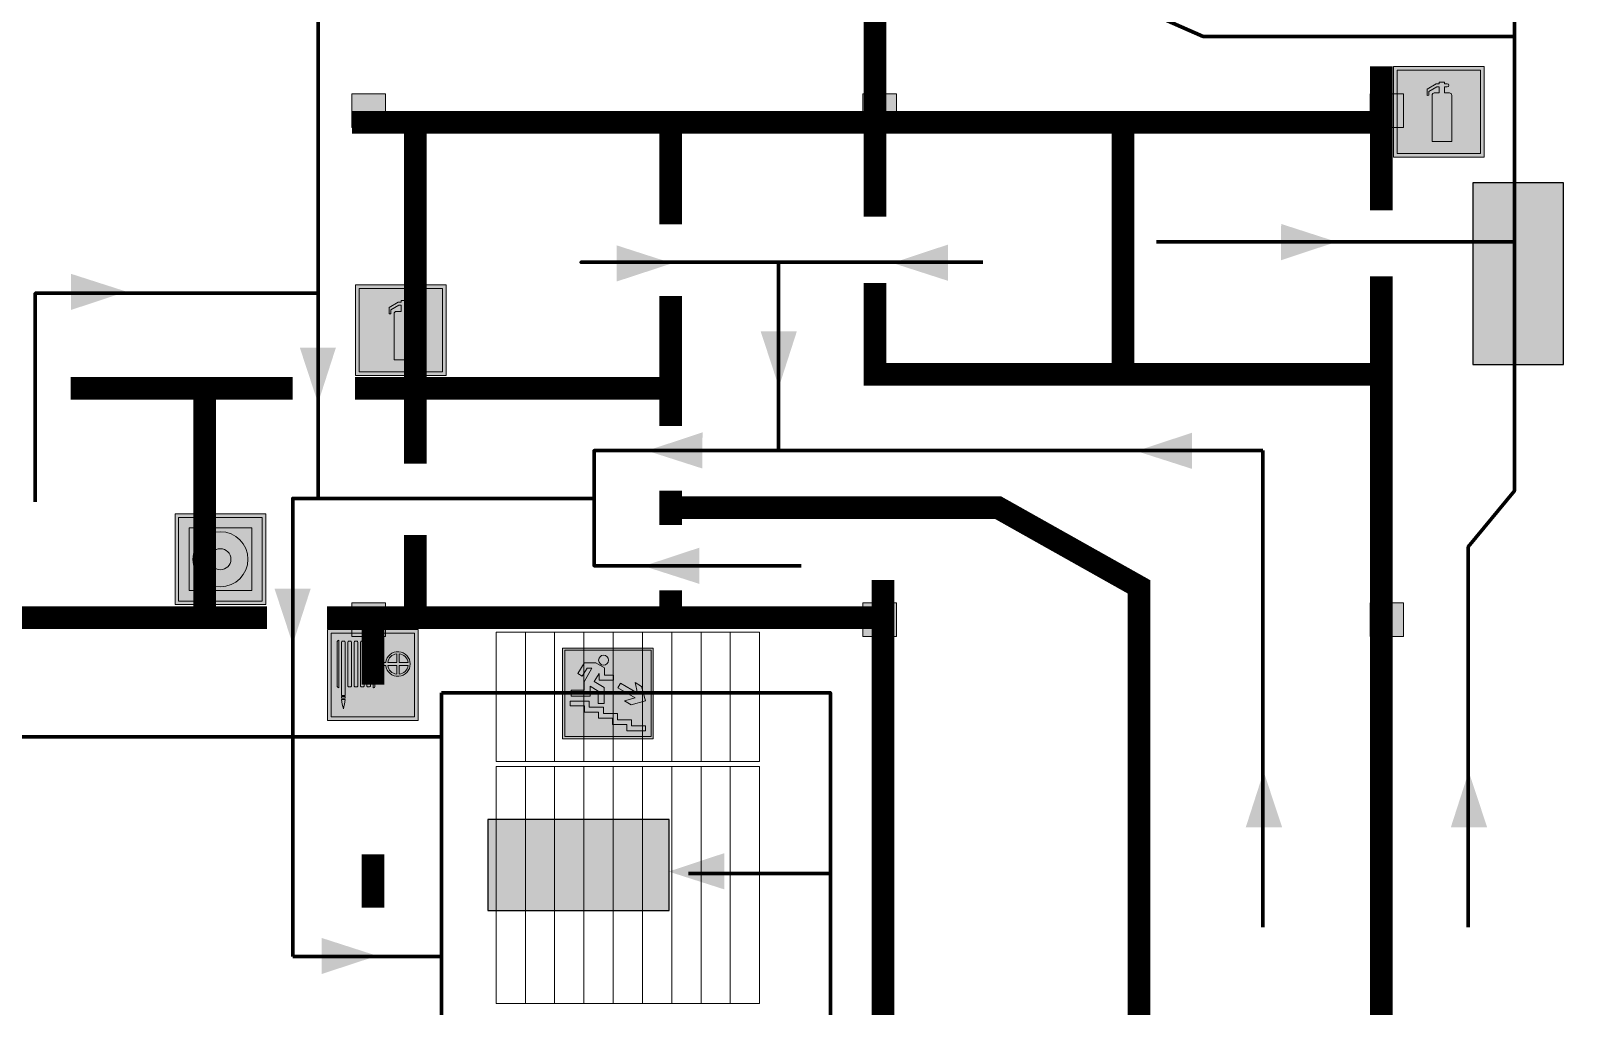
# Model space of a CAD drawing. Header units: millimetres. Extents: x 13810 to 67229, y 12374 to 21950.
# Drawn here: x 23661.5 to 23797.8, y 14987.4 to 15073.4 of the extents above; entities that cross this region are included whole.
import ezdxf

# ---------------------------------------------------------------- set-up
doc = ezdxf.new("R2010")
doc.units = ezdxf.units.MM
doc.layers.add('План_Штампы', color=7, linetype='Continuous')

# ---------------------------------------------------------------- blocks, each defined once
blk = doc.blocks.new('вниз')
at = {"lineweight": 0, "true_color": 0xffffff}
h = blk.add_hatch(color=7, dxfattribs=at)
h.dxf.hatch_style = 1
h.paths.add_polyline_path([(40994.51, -4472.22), (40986.51, -4472.22), (40986.51, -4480.22), (40994.51, -4480.22)])
h.paths.add_polyline_path([(40994.31, -4472.42), (40994.31, -4480.01), (40986.71, -4480.01), (40986.71, -4472.42)], flags=16)
h.paths.add_polyline_path([(40988.43, -4473.53), (40989.43, -4473.53), (40990.19, -4473.96), (40990.19, -4474.6), (40991, -4474.6), (40991, -4475.06), (40989.73, -4475.06), (40989.73, -4474.46), (40989.3, -4475.18), (40990.17, -4475.7), (40990.17, -4477.11), (40989.63, -4477.11), (40989.63, -4476.01), (40988.94, -4475.59), (40988.94, -4476.46), (40988.94, -4476.46), (40987.47, -4476.46), (40987.26, -4476.46), (40987.26, -4475.92), (40988.4, -4475.92), (40988.4, -4475.2), (40989.1, -4473.99), (40988.66, -4473.99), (40988.24, -4474.7), (40987.86, -4474.47), (40988.41, -4473.56)], flags=0)
h.paths.add_polyline_path([(40990.55, -4473.29, -1), (40989.69, -4473.29, -1)], flags=0)
h.paths.add_polyline_path([(40988.85, -4476.89), (40988.85, -4477.43), (40990.1, -4477.43), (40990.1, -4477.99), (40991.34, -4477.99), (40991.34, -4478.54), (40992.59, -4478.54), (40992.59, -4479.09), (40993.83, -4479.09), (40993.83, -4479.52), (40992.17, -4479.52), (40992.17, -4478.97), (40990.91, -4478.97), (40990.91, -4478.41), (40989.68, -4478.41), (40989.68, -4477.86), (40988.43, -4477.86), (40988.43, -4477.31), (40987.6, -4477.31), (40987.18, -4477.31), (40987.18, -4476.89)], flags=0)
h.paths.add_polyline_path([(40991.61, -4475.33), (40993.12, -4476.2), (40992.9, -4475.27), (40993.48, -4475.6), (40993.83, -4476.88), (40992.56, -4477.22), (40991.97, -4476.88), (40992.9, -4476.61), (40991.38, -4475.74), (40991.58, -4475.39)], flags=0)
h.paths.add_polyline_path([(40990.19, -4473.96), (40989.43, -4473.53), (40988.43, -4473.53), (40988.41, -4473.56), (40987.86, -4474.47), (40988.24, -4474.7), (40988.66, -4473.99), (40989.1, -4473.99), (40988.4, -4475.2), (40988.4, -4475.92), (40987.26, -4475.92), (40987.26, -4476.46), (40987.47, -4476.46), (40988.94, -4476.46), (40988.94, -4476.27), (40988.94, -4475.59), (40989.63, -4476.01), (40989.63, -4477.11), (40990.17, -4477.11), (40990.17, -4475.7), (40989.3, -4475.18), (40989.73, -4474.46), (40989.73, -4475.06), (40991, -4475.06), (40991, -4474.6), (40990.19, -4474.6)], flags=0)
h.paths.add_polyline_path([(40990.55, -4473.29, 1), (40989.69, -4473.29, 1)], flags=0)
h.paths.add_polyline_path([(40991.61, -4475.33), (40991.58, -4475.39), (40991.38, -4475.74), (40992.9, -4476.61), (40991.97, -4476.88), (40992.56, -4477.22), (40993.83, -4476.88), (40993.48, -4475.6), (40992.9, -4475.27), (40993.12, -4476.2)], flags=0)
h.paths.add_polyline_path([(40990.1, -4477.43), (40988.85, -4477.43), (40988.85, -4476.89), (40987.18, -4476.89), (40987.18, -4477.31), (40987.6, -4477.31), (40988.43, -4477.31), (40988.43, -4477.86), (40989.68, -4477.86), (40989.68, -4478.41), (40990.91, -4478.41), (40990.91, -4478.97), (40992.17, -4478.97), (40992.17, -4479.52), (40993.83, -4479.52), (40993.83, -4479.09), (40992.59, -4479.09), (40992.59, -4478.54), (40991.34, -4478.54), (40991.34, -4477.99), (40990.1, -4477.99)], flags=0)
at = {"lineweight": 0}
h = blk.add_hatch(color=126, dxfattribs=at)
h.dxf.hatch_style = 1
h.paths.add_polyline_path([(40994.31, -4472.42), (40986.71, -4472.42), (40986.71, -4480.01), (40994.31, -4480.01)])
h.paths.add_polyline_path([(40988.43, -4473.53), (40989.43, -4473.53), (40990.19, -4473.96), (40990.19, -4474.6), (40991, -4474.6), (40991, -4475.06), (40989.73, -4475.06), (40989.73, -4474.46), (40989.3, -4475.18), (40990.17, -4475.7), (40990.17, -4477.11), (40989.63, -4477.11), (40989.63, -4476.01), (40988.94, -4475.59), (40988.94, -4476.46), (40988.94, -4476.46), (40987.47, -4476.46), (40987.26, -4476.46), (40987.26, -4475.92), (40988.4, -4475.92), (40988.4, -4475.2), (40989.1, -4473.99), (40988.66, -4473.99), (40988.24, -4474.7), (40987.86, -4474.47), (40988.41, -4473.56)], flags=16)
h.paths.add_polyline_path([(40990.55, -4473.29, -1), (40989.69, -4473.29, -1)], flags=16)
h.paths.add_polyline_path([(40988.85, -4476.89), (40988.85, -4477.43), (40990.1, -4477.43), (40990.1, -4477.99), (40991.34, -4477.99), (40991.34, -4478.54), (40992.59, -4478.54), (40992.59, -4479.09), (40993.83, -4479.09), (40993.83, -4479.52), (40992.17, -4479.52), (40992.17, -4478.97), (40990.91, -4478.97), (40990.91, -4478.41), (40989.68, -4478.41), (40989.68, -4477.86), (40988.43, -4477.86), (40988.43, -4477.31), (40987.6, -4477.31), (40987.18, -4477.31), (40987.18, -4476.89)], flags=16)
h.paths.add_polyline_path([(40991.61, -4475.33), (40993.12, -4476.2), (40992.9, -4475.27), (40993.48, -4475.6), (40993.83, -4476.88), (40992.56, -4477.22), (40991.97, -4476.88), (40992.9, -4476.61), (40991.38, -4475.74), (40991.58, -4475.39)], flags=16)
at = {"lineweight": 0, "true_color": 0xffffff}
h = blk.add_hatch(color=7, dxfattribs=at)
h.dxf.hatch_style = 1
h.paths.add_polyline_path([(40989.73, -4474.46), (40989.73, -4475.06), (40991, -4475.06), (40991, -4474.6), (40990.19, -4474.6), (40990.19, -4473.96), (40989.43, -4473.53), (40988.43, -4473.53), (40988.41, -4473.56), (40987.86, -4474.47), (40988.24, -4474.7), (40988.66, -4473.99), (40989.1, -4473.99), (40988.4, -4475.2), (40988.4, -4475.92), (40987.26, -4475.92), (40987.26, -4476.46), (40987.47, -4476.46), (40988.94, -4476.46), (40988.94, -4475.59), (40989.63, -4476.01), (40989.63, -4477.11), (40990.17, -4477.11), (40990.17, -4475.7), (40989.3, -4475.18)])
h.paths.add_polyline_path([(40989.69, -4473.29, 1), (40990.55, -4473.29, 1)])
h.paths.add_polyline_path([(40991.61, -4475.33), (40991.58, -4475.39), (40991.38, -4475.74), (40992.9, -4476.61), (40991.97, -4476.88), (40992.56, -4477.22), (40993.83, -4476.88), (40993.48, -4475.6), (40992.9, -4475.27), (40993.12, -4476.2)])
h.paths.add_polyline_path([(40990.1, -4477.43), (40988.85, -4477.43), (40988.85, -4476.89), (40987.18, -4476.89), (40987.18, -4477.31), (40987.6, -4477.31), (40988.43, -4477.31), (40988.43, -4477.86), (40989.68, -4477.86), (40989.68, -4478.41), (40990.91, -4478.41), (40990.91, -4478.97), (40992.17, -4478.97), (40992.17, -4479.52), (40993.83, -4479.52), (40993.83, -4479.09), (40992.59, -4479.09), (40992.59, -4478.54), (40991.34, -4478.54), (40991.34, -4477.99), (40990.1, -4477.99)])
at = {"color": 126, "lineweight": 0}
for points in [[(40986.51, -4472.22), (40994.51, -4472.22), (40994.51, -4480.22), (40986.51, -4480.22)], [(40986.71, -4472.42), (40994.31, -4472.42), (40994.31, -4480.01), (40986.71, -4480.01)]]:
    blk.add_lwpolyline(points, close=True, dxfattribs=at)
for points in [[(40987.47, -4476.46), (40987.26, -4476.46), (40987.26, -4475.92), (40988.4, -4475.92), (40988.4, -4475.2), (40989.1, -4473.99), (40988.66, -4473.99), (40988.24, -4474.7), (40987.86, -4474.47), (40988.41, -4473.56), (40988.43, -4473.53), (40989.43, -4473.53), (40990.19, -4473.96), (40990.19, -4474.6), (40991, -4474.6), (40991, -4475.06), (40989.73, -4475.06), (40989.73, -4474.46), (40989.3, -4475.18), (40990.17, -4475.7), (40990.17, -4477.11), (40989.63, -4477.11), (40989.63, -4476.01), (40988.94, -4475.59), (40988.94, -4476.46)], [(40991.58, -4475.39), (40991.38, -4475.74), (40992.9, -4476.61), (40991.97, -4476.88), (40992.56, -4477.22), (40993.83, -4476.88), (40993.48, -4475.6), (40992.9, -4475.27), (40993.12, -4476.2), (40991.61, -4475.33), (40991.58, -4475.39)], [(40987.47, -4476.46), (40988.94, -4476.46), (40988.94, -4476.27)], [(40987.6, -4477.31), (40987.18, -4477.31), (40987.18, -4476.89), (40988.85, -4476.89), (40988.85, -4477.43), (40990.1, -4477.43), (40990.1, -4477.99), (40991.34, -4477.99), (40991.34, -4478.54), (40992.59, -4478.54), (40992.59, -4479.09), (40993.83, -4479.09), (40993.83, -4479.52), (40992.17, -4479.52), (40992.17, -4478.97), (40990.91, -4478.97), (40990.91, -4478.41), (40989.68, -4478.41), (40989.68, -4477.86), (40988.43, -4477.86), (40988.43, -4477.31), (40987.6, -4477.31)]]:
    blk.add_lwpolyline(points, dxfattribs=at)
blk.add_circle((40990.12, -4473.29), 0.432, dxfattribs=at)
blk = doc.blocks.new('A$C7B4425F7')
at = {"true_color": 0xffffff}
blk.add_hatch(color=7, dxfattribs=at).paths.add_polyline_path([(0, 0), (-16, 0), (-16, -8), (0, -8)])
h = blk.add_hatch(color=126)
h.paths.add_polyline_path([(-0.2, -0.2), (-15.8, -0.2), (-15.8, -7.8), (-0.2, -7.8)])
h.paths.add_polyline_path([(-11.76, -2.03), (-11.76, -3.66), (-11.17, -3.66, -0.568275), (-11.17, -6.18), (-12.58, -6.18), (-12.58, -2.03)], flags=16)
h.paths.add_polyline_path([(-13.33, -4.12, -0.495768), (-13.59, -6.18), (-15.03, -6.18), (-15.03, -2.03), (-13.59, -2.03, -0.487973)], flags=16)
h.paths.add_polyline_path([(-10.25, -2.03), (-9.48, -2.03), (-9.48, -6.18), (-10.25, -6.18)], flags=16)
h.paths.add_polyline_path([(-13.84, -3.69), (-14.24, -3.69), (-14.24, -3.03), (-13.9, -3.03, -0.692621)], flags=0)
h.paths.add_polyline_path([(-9.15, -2.03), (-8.4, -2.03), (-8.04, -3.07), (-7.68, -2.03), (-6.93, -2.03), (-7.64, -4.1), (-6.93, -6.18), (-7.68, -6.18), (-8.04, -5.14), (-8.4, -6.18), (-9.15, -6.18), (-8.44, -4.1)], flags=16)
h.paths.add_polyline_path([(-11.76, -4.46), (-11.42, -4.46, -0.692621), (-11.36, -5.12), (-11.76, -5.12)], flags=0)
h.paths.add_polyline_path([(-13.9, -5.2), (-14.24, -5.2), (-14.24, -4.55), (-13.84, -4.55, -0.708038)], flags=0)
edge = h.paths.add_edge_path(flags=16)
edge.add_ellipse((-5.51, -4.08), major_axis=(0, 2.05), ratio=0.586184, start_angle=0, end_angle=360)
edge = h.paths.add_edge_path(flags=0)
edge.add_ellipse((-5.51, -4.08), major_axis=(0, 1.14), ratio=0.454828, start_angle=0, end_angle=360)
h.paths.add_polyline_path([(-4.13, -4.96, 0.377264), (-3.48, -4.52, 0.0555), (-3.16, -2.03), (-1.66, -2.03), (-1.66, -4.96), (-0.96, -4.96), (-0.96, -7.01), (-1.75, -7.01), (-1.75, -6.18), (-3.3, -6.18), (-3.3, -7.02), (-4.13, -7.02)], flags=16)
h.paths.add_polyline_path([(-2.73, -2.91), (-2.28, -2.91), (-2.28, -4.96), (-3.05, -4.96, 0.079136)], flags=0)
at = {"color": 126}
blk.add_lwpolyline([(-16, -8), (0, -8), (0, 0), (-16, 0)], close=True, dxfattribs=at)
blk = doc.blocks.new('A$C54414219')
at = {"true_color": 0xffffff}
h = blk.add_hatch(color=7, dxfattribs=at)
h.paths.add_polyline_path([(2.39, -9.45), (2.39, -18.3), (11.23, -18.3), (11.23, -9.45)], flags=0)
h.paths.add_polyline_path([(10.71, -13.87, -1), (2.92, -13.87, -1)], flags=0)
h.paths.add_polyline_path([(8.3, -13.87, -1), (5.33, -13.87, -1)], flags=0)
h.paths.add_polyline_path([(0.41, -7.47), (0.41, -20.27), (13.21, -20.27), (13.21, -7.47)])
h.paths.add_polyline_path([(0.92, -19.77), (12.71, -19.77), (12.71, -7.98), (0.92, -7.98)], flags=16)
h.paths.add_polyline_path([(11.23, -9.45), (11.23, -18.3), (2.39, -18.3), (2.39, -9.45)], flags=0)
at = {"lineweight": 5}
h = blk.add_hatch(color=242, dxfattribs=at)
h.paths.add_polyline_path([(12.71, -7.98), (0.92, -7.98), (0.92, -19.77), (12.71, -19.77)])
h.paths.add_polyline_path([(11.23, -18.3), (2.39, -18.3), (2.39, -9.45), (11.23, -9.45)], flags=16)
h.paths.add_polyline_path([(10.71, -13.87, -1), (2.92, -13.87, -1)], flags=0)
h.paths.add_polyline_path([(8.3, -13.87, -1), (5.33, -13.87, -1)], flags=0)
at = {"true_color": 0xffffff}
h = blk.add_hatch(color=7, dxfattribs=at)
h.paths.add_polyline_path([(2.39, -9.45), (2.39, -18.3), (11.23, -18.3), (11.23, -9.45)])
h.paths.add_polyline_path([(10.71, -13.87, -1), (2.92, -13.87, -1)], flags=16)
h.paths.add_polyline_path([(8.3, -13.87, -1), (5.33, -13.87, -1)], flags=0)
at = {"lineweight": 5}
h = blk.add_hatch(color=242, dxfattribs=at)
h.paths.add_polyline_path([(2.92, -13.87, 1), (10.71, -13.87, 1)])
h.paths.add_polyline_path([(8.3, -13.87, -1), (5.33, -13.87, -1)], flags=16)
at = {"color": 242, "lineweight": 5}
for p, q in [((0.41, -20.27), (0.41, -7.47)), ((0.41, -7.47), (13.21, -7.47)), ((0.41, -7.47), (13.21, -7.47)), ((13.21, -20.27), (13.21, -7.47)), ((0.41, -20.27), (13.21, -20.27))]:
    blk.add_line(p, q, dxfattribs=at)
for points in [[(0.92, -7.98), (12.71, -7.98), (12.71, -19.77), (0.92, -19.77)], [(2.39, -9.45), (11.23, -9.45), (11.23, -18.3), (2.39, -18.3)]]:
    blk.add_lwpolyline(points, close=True, dxfattribs=at)
for radius in [3.89, 1.49]:
    blk.add_circle((6.81, -13.87), radius, dxfattribs=at)
blk = doc.blocks.new('A$C3AD82952')
at = {"true_color": 0xf5f5ff}
h = blk.add_hatch(color=7, dxfattribs=at)
h.dxf.hatch_style = 1
h.paths.add_polyline_path([(8.21, 8.73, 0.414214), (7.89, 9.05), (7.22, 9.05), (7.22, 9.92), (7.59, 9.92, 1), (7.57, 10.36), (7.22, 10.36), (7.22, 10.6), (6.43, 10.6), (6.43, 10.36), (6.01, 10.36), (4.74, 9.59), (4.74, 8.69), (4.98, 8.73), (4.98, 9.26), (6.12, 9.91), (6.43, 9.91), (6.43, 9.05), (5.76, 9.05, 0.414214), (5.44, 8.73), (5.44, 2.2), (8.21, 2.2)], flags=0)
h.paths.add_polyline_path([(12.8, 12.8), (0, 12.8), (0, 0), (12.8, 0)])
h.paths.add_polyline_path([(0.51, 12.29), (12.29, 12.29), (12.29, 0.51), (0.51, 0.51)], flags=16)
h.paths.add_polyline_path([(4.74, 9.59), (6.01, 10.36), (6.43, 10.36), (6.43, 10.6), (7.22, 10.6), (7.22, 10.36), (7.59, 10.36, -0.94586), (7.59, 9.92), (7.22, 9.92), (7.22, 9.05), (7.89, 9.05, -0.414214), (8.21, 8.73), (8.21, 2.2), (5.44, 2.2), (5.44, 8.73, -0.414214), (5.76, 9.05), (6.43, 9.05), (6.43, 9.91), (6.12, 9.91), (4.98, 9.26), (4.98, 8.73), (4.74, 8.69)], flags=0)
h = blk.add_hatch(color=242)
h.dxf.hatch_style = 1
h.paths.add_polyline_path([(12.29, 12.29), (0.51, 12.29), (0.51, 0.51), (12.29, 0.51)])
h.paths.add_polyline_path([(4.74, 8.69), (4.74, 9.59), (6.01, 10.36), (6.43, 10.36), (6.43, 10.6), (7.22, 10.6), (7.22, 10.36), (7.59, 10.36, -0.94586), (7.59, 9.92), (7.22, 9.92), (7.22, 9.05), (7.89, 9.05, -0.414214), (8.21, 8.73), (8.21, 2.2), (5.44, 2.2), (5.44, 8.73, -0.414214), (5.76, 9.05), (6.43, 9.05), (6.43, 9.91), (6.12, 9.91), (4.98, 9.26), (4.98, 8.73)], flags=16)
h = blk.add_hatch(color=7, dxfattribs=at)
h.dxf.hatch_style = 1
h.paths.add_polyline_path([(8.21, 8.73, 0.414214), (7.89, 9.05), (7.22, 9.05), (7.22, 9.92), (7.59, 9.92, 1), (7.57, 10.36), (7.22, 10.36), (7.22, 10.6), (6.43, 10.6), (6.43, 10.36), (6.01, 10.36), (4.74, 9.59), (4.74, 8.69), (4.98, 8.73), (4.98, 9.26), (6.12, 9.91), (6.43, 9.91), (6.43, 9.05), (5.76, 9.05, 0.414214), (5.44, 8.73), (5.44, 2.2), (8.21, 2.2)])
at = {"color": 242, "lineweight": 5}
for p, q in [((0, 0), (0, 12.8)), ((0, 12.8), (12.8, 12.8)), ((12.8, 0), (12.8, 12.8)), ((6.01, 10.36), (4.74, 9.59)), ((4.74, 9.59), (4.74, 8.69)), ((4.74, 8.69), (4.98, 8.73)), ((4.98, 9.26), (6.12, 9.91)), ((4.98, 8.73), (4.98, 9.26)), ((5.44, 2.2), (5.44, 8.73)), ((5.76, 9.05), (6.43, 9.05)), ((6.01, 10.36), (6.43, 10.36)), ((6.12, 9.91), (6.43, 9.91)), ((7.22, 10.6), (6.43, 10.6)), ((6.43, 10.6), (6.43, 10.36)), ((6.43, 9.91), (6.43, 9.05)), ((7.22, 10.36), (7.22, 10.6)), ((7.59, 10.36), (7.22, 10.36)), ((7.22, 9.05), (7.22, 9.92)), ((7.59, 9.92), (7.22, 9.92)), ((7.89, 9.05), (7.22, 9.05)), ((8.21, 2.2), (8.21, 8.73)), ((5.44, 2.2), (8.21, 2.2)), ((0, 0), (12.8, 0))]:
    blk.add_line(p, q, dxfattribs=at)
blk.add_lwpolyline([(0.51, 12.29), (12.29, 12.29), (12.29, 0.51), (0.51, 0.51)], close=True, dxfattribs=at)
for centre, radius, start, end in [((5.76, 8.73), 0.32, 90, 180), ((7.58, 10.14), 0.223, 273.1875, 86.8125), ((7.89, 8.73), 0.32, 0, 90)]:
    blk.add_arc(centre, radius, start, end, dxfattribs=at)
blk = doc.blocks.new('A$C37112FD5')
at = {"true_color": 0xf5f5ff}
h = blk.add_hatch(color=7, dxfattribs=at)
h.dxf.hatch_style = 1
h.paths.add_polyline_path([(12.8, -7.4), (0, -7.4), (0, -20.2), (12.8, -20.2)])
h.paths.add_polyline_path([(12.29, -7.91), (12.29, -19.69), (0.51, -19.69), (0.51, -7.91)], flags=16)
h.paths.add_polyline_path([(4.98, -9.04, -0.42597), (5.17, -9.22), (5.17, -12.25), (5.17, -15.29, -0.432244), (4.98, -15.47), (4.83, -15.47, -0.42597), (4.64, -15.29), (4.64, -12.25), (4.64, -9.22, -0.432244), (4.83, -9.04)], flags=0)
h.paths.add_polyline_path([(4.28, -9.22), (4.28, -12.25), (4.28, -15.29, -0.432244), (4.09, -15.47), (3.94, -15.47, -0.42597), (3.75, -15.29), (3.75, -12.25), (3.75, -9.22, -0.432244), (3.94, -9.04), (4.09, -9.04, -0.42597)], flags=0)
h.paths.add_polyline_path([(5.72, -9.04), (5.87, -9.04, -0.42597), (6.06, -9.22), (6.06, -12.25), (6.06, -15.29, -0.432244), (5.87, -15.47), (5.72, -15.47, -0.42597), (5.53, -15.29), (5.53, -12.25), (5.53, -9.22, -0.432244)], flags=0)
h.paths.add_polyline_path([(6.42, -8.9), (6.5, -8.9, -0.42597), (6.69, -9.08), (6.69, -12.03), (8.21, -12.03, -15.824349), (8.21, -12.47), (6.69, -12.47), (6.69, -15.42, -0.432244), (6.5, -15.6), (6.42, -15.6)], flags=0)
h.paths.add_polyline_path([(3.39, -9.22), (3.39, -12.25), (3.39, -15.29, -0.432244), (3.2, -15.47), (3.05, -15.47, -0.42597), (2.85, -15.29), (2.85, -12.25), (2.85, -9.22, -0.432244), (3.05, -9.04), (3.2, -9.04, -0.42597)], flags=0)
h.paths.add_polyline_path([(2.5, -9.22), (2.5, -16.71), (1.96, -16.71), (1.96, -9.22, -0.432244), (2.15, -9.04), (2.31, -9.04, -0.42597)], flags=0)
h.paths.add_polyline_path([(1.61, -8.9), (1.61, -15.6), (1.57, -15.6, -0.42597), (1.37, -15.42), (1.37, -12.03), (1.37, -9.09, -0.432244), (1.57, -8.9)], flags=0)
h.paths.add_polyline_path([(9.76, -10.81), (9.76, -12.03), (8.49, -12.03, -0.336371)], flags=0)
h.paths.add_polyline_path([(8.49, -12.47), (9.76, -12.47), (9.76, -13.7, -0.336371)], flags=0)
h.paths.add_polyline_path([(10.11, -10.81, -0.336371), (11.38, -12.03), (10.11, -12.03)], flags=0)
h.paths.add_polyline_path([(10.11, -12.47), (11.38, -12.47, -0.336371), (10.11, -13.7)], flags=0)
h.paths.add_polyline_path([(2.5, -16.84), (2.5, -17.05), (1.97, -17.05), (1.97, -16.84)], flags=0)
h.paths.add_polyline_path([(2.5, -17.24, -0.033778), (2.24, -18.6, -0.033778), (1.97, -17.24)], flags=0)
h = blk.add_hatch(color=242)
h.dxf.hatch_style = 1
h.paths.add_polyline_path([(12.29, -7.91), (0.51, -7.91), (0.51, -19.69), (12.29, -19.69)])
h.paths.add_polyline_path([(6.42, -15.6), (6.42, -8.9), (6.5, -8.9, -0.42597), (6.69, -9.08), (6.69, -12.03), (8.21, -12.03, -15.824349), (8.21, -12.47), (6.69, -12.47), (6.69, -15.42, -0.432244), (6.5, -15.6)], flags=16)
h.paths.add_polyline_path([(5.87, -15.47), (5.72, -15.47, -0.42597), (5.53, -15.29), (5.53, -12.25), (5.53, -9.22, -0.432244), (5.72, -9.04), (5.87, -9.04, -0.42597), (6.06, -9.22), (6.06, -12.25), (6.06, -15.29, -0.432244)], flags=16)
h.paths.add_polyline_path([(4.98, -15.47), (4.83, -15.47, -0.42597), (4.64, -15.29), (4.64, -12.25), (4.64, -9.22, -0.432244), (4.83, -9.04), (4.98, -9.04, -0.42597), (5.17, -9.22), (5.17, -12.25), (5.17, -15.29, -0.432244)], flags=16)
h.paths.add_polyline_path([(4.09, -15.47), (3.94, -15.47, -0.42597), (3.75, -15.29), (3.75, -12.25), (3.75, -9.22, -0.432244), (3.94, -9.04), (4.09, -9.04, -0.42597), (4.28, -9.22), (4.28, -12.25), (4.28, -15.29, -0.432244)], flags=16)
h.paths.add_polyline_path([(3.2, -15.47), (3.05, -15.47, -0.42597), (2.85, -15.29), (2.85, -12.25), (2.85, -9.22, -0.432244), (3.05, -9.04), (3.2, -9.04, -0.42597), (3.39, -9.22), (3.39, -12.25), (3.39, -15.29, -0.432244)], flags=16)
h.paths.add_polyline_path([(2.5, -17.05), (1.97, -17.05), (1.97, -16.84), (2.5, -16.84)], flags=16)
h.paths.add_polyline_path([(2.5, -17.24, -0.033778), (2.24, -18.6, -0.033778), (1.97, -17.24)], flags=16)
h.paths.add_polyline_path([(2.5, -16.71), (1.96, -16.71), (1.96, -9.22, -0.432244), (2.15, -9.04), (2.31, -9.04, -0.42597), (2.5, -9.22)], flags=16)
h.paths.add_polyline_path([(1.61, -15.6), (1.57, -15.6, -0.42597), (1.37, -15.42), (1.37, -12.03), (1.37, -9.09, -0.432244), (1.57, -8.9), (1.61, -8.9)], flags=16)
h.paths.add_polyline_path([(8.49, -12.47), (9.76, -12.47), (9.76, -13.7, -0.336371)], flags=0)
h.paths.add_polyline_path([(10.11, -13.7), (10.11, -12.47), (11.38, -12.47, -0.336371)], flags=0)
h.paths.add_polyline_path([(8.49, -12.03, -0.336371), (9.76, -10.81), (9.76, -12.03)], flags=0)
h.paths.add_polyline_path([(10.11, -12.03), (10.11, -10.81, -0.336371), (11.38, -12.03)], flags=0)
h = blk.add_hatch(color=7, dxfattribs=at)
h.dxf.hatch_style = 1
h.paths.add_polyline_path([(1.61, -8.9), (1.57, -8.9, 0.432244), (1.37, -9.09), (1.37, -12.03), (1.37, -15.42, 0.42597), (1.57, -15.6), (1.61, -15.6)])
h.paths.add_polyline_path([(2.5, -9.22, 0.42597), (2.31, -9.04), (2.15, -9.04, 0.432244), (1.96, -9.22), (1.96, -16.71), (2.5, -16.71)])
h.paths.add_polyline_path([(2.5, -16.84), (1.97, -16.84), (1.97, -17.05), (2.5, -17.05)])
h.paths.add_polyline_path([(2.5, -17.24), (1.97, -17.24, 0.033778), (2.24, -18.6, 0.033778)])
h.paths.add_polyline_path([(3.39, -12.25), (3.39, -9.22, 0.42597), (3.2, -9.04), (3.05, -9.04, 0.432244), (2.85, -9.22), (2.85, -12.25), (2.85, -15.29, 0.42597), (3.05, -15.47), (3.2, -15.47, 0.432244), (3.39, -15.29)])
h.paths.add_polyline_path([(4.28, -12.25), (4.28, -9.22, 0.42597), (4.09, -9.04), (3.94, -9.04, 0.432244), (3.75, -9.22), (3.75, -12.25), (3.75, -15.29, 0.42597), (3.94, -15.47), (4.09, -15.47, 0.432244), (4.28, -15.29)])
h.paths.add_polyline_path([(5.17, -12.25), (5.17, -9.22, 0.42597), (4.98, -9.04), (4.83, -9.04, 0.432244), (4.64, -9.22), (4.64, -12.25), (4.64, -15.29, 0.42597), (4.83, -15.47), (4.98, -15.47, 0.432244), (5.17, -15.29)])
h.paths.add_polyline_path([(6.06, -12.25), (6.06, -9.22, 0.42597), (5.87, -9.04), (5.72, -9.04, 0.432244), (5.53, -9.22), (5.53, -12.25), (5.53, -15.29, 0.42597), (5.72, -15.47), (5.87, -15.47, 0.432244), (6.06, -15.29)])
h.paths.add_polyline_path([(6.69, -12.47), (8.21, -12.47, 15.824349), (8.21, -12.03), (6.69, -12.03), (6.69, -9.08, 0.42597), (6.5, -8.9), (6.42, -8.9), (6.42, -15.6), (6.5, -15.6, 0.432244), (6.69, -15.42)])
h.paths.add_polyline_path([(8.49, -12.47), (9.76, -12.47), (9.76, -13.7, -0.336371)], flags=16)
h.paths.add_polyline_path([(8.49, -12.03, -0.336371), (9.76, -10.81), (9.76, -12.03)], flags=16)
h.paths.add_polyline_path([(10.11, -12.47), (11.38, -12.47, -0.336371), (10.11, -13.7)], flags=16)
h.paths.add_polyline_path([(10.11, -12.03), (10.11, -10.81, -0.336371), (11.38, -12.03)], flags=16)
h = blk.add_hatch(color=242)
h.dxf.hatch_style = 1
h.paths.add_polyline_path([(9.76, -10.81, 0.336371), (8.49, -12.03), (9.76, -12.03)])
h.paths.add_polyline_path([(10.11, -10.81), (10.11, -12.03), (11.38, -12.03, 0.336371)])
h.paths.add_polyline_path([(11.38, -12.47), (10.11, -12.47), (10.11, -13.7, 0.336371)])
h.paths.add_polyline_path([(9.76, -12.47), (8.49, -12.47, 0.336371), (9.76, -13.7)])
at = {"color": 242, "lineweight": 5}
for p, q in [((0, -20.2), (0, -7.4)), ((0, -7.4), (12.8, -7.4)), ((12.8, -20.2), (12.8, -7.4)), ((1.37, -12.03), (1.37, -9.08)), ((1.57, -8.9), (1.61, -8.9)), ((1.61, -8.9), (1.61, -15.6)), ((1.96, -16.71), (1.96, -9.22)), ((2.15, -9.04), (2.31, -9.04)), ((2.5, -16.71), (2.5, -9.22)), ((2.85, -12.25), (2.85, -9.22)), ((3.05, -9.04), (3.2, -9.04)), ((3.39, -12.25), (3.39, -9.22)), ((3.75, -12.25), (3.75, -9.22)), ((3.94, -9.04), (4.09, -9.04)), ((4.28, -12.25), (4.28, -9.22)), ((4.64, -12.25), (4.64, -9.22)), ((4.83, -9.04), (4.98, -9.04)), ((5.17, -12.25), (5.17, -9.22)), ((5.53, -12.25), (5.53, -9.22)), ((5.72, -9.04), (5.87, -9.04)), ((6.06, -12.25), (6.06, -9.22)), ((6.42, -8.9), (6.42, -15.6)), ((6.5, -8.9), (6.42, -8.9)), ((6.69, -12.03), (6.69, -9.08)), ((9.76, -10.81), (9.76, -12.03)), ((10.11, -10.81), (10.11, -12.03)), ((1.37, -12.03), (1.37, -15.42)), ((2.85, -12.25), (2.85, -15.29)), ((3.39, -12.25), (3.39, -15.29)), ((3.75, -12.25), (3.75, -15.29)), ((4.28, -12.25), (4.28, -15.29)), ((4.64, -12.25), (4.64, -15.29)), ((5.17, -12.25), (5.17, -15.29)), ((5.53, -12.25), (5.53, -15.29)), ((6.06, -12.25), (6.06, -15.29)), ((8.21, -12.03), (6.69, -12.03)), ((8.21, -12.47), (6.69, -12.47)), ((6.69, -12.47), (6.69, -15.42)), ((9.76, -12.03), (8.49, -12.03)), ((9.76, -12.47), (8.49, -12.47)), ((9.76, -12.47), (9.76, -13.7)), ((11.38, -12.03), (10.11, -12.03)), ((11.38, -12.47), (10.11, -12.47)), ((10.11, -12.47), (10.11, -13.7)), ((1.57, -15.6), (1.61, -15.6)), ((1.96, -16.71), (2.5, -16.71)), ((1.97, -16.84), (2.5, -16.84)), ((1.97, -17.05), (1.97, -16.84)), ((2.5, -17.05), (1.97, -17.05)), ((1.97, -17.24), (2.5, -17.24)), ((2.5, -16.84), (2.5, -17.05)), ((3.05, -15.47), (3.2, -15.47)), ((3.94, -15.47), (4.09, -15.47)), ((4.83, -15.47), (4.98, -15.47)), ((5.72, -15.47), (5.87, -15.47)), ((6.42, -15.6), (6.5, -15.6)), ((0, -20.2), (12.8, -20.2))]:
    blk.add_line(p, q, dxfattribs=at)
blk.add_lwpolyline([(0.51, -7.91), (12.29, -7.91), (12.29, -19.69), (0.51, -19.69)], close=True, dxfattribs=at)
for centre, radius, start, end in [((1.56, -9.09), 0.182, 87.1027, 180.6071), ((2.15, -9.22), 0.182, 87.1027, 180.6071), ((2.32, -9.22), 0.182, 359.3929, 92.8973), ((3.04, -9.22), 0.182, 87.1027, 180.6071), ((3.21, -9.22), 0.182, 359.3929, 92.8973), ((3.93, -9.22), 0.182, 87.1027, 180.6071), ((4.1, -9.22), 0.182, 359.3929, 92.8973), ((4.82, -9.22), 0.182, 87.1027, 180.6071), ((4.99, -9.22), 0.182, 359.3929, 92.8973), ((5.71, -9.22), 0.182, 87.1027, 180.6071), ((5.88, -9.22), 0.182, 359.3929, 92.8973), ((6.51, -9.09), 0.182, 359.3929, 92.8973), ((9.93, -12.25), 1.74, 187.2319, 172.7681), ((9.93, -12.25), 1.46, 96.9927, 171.3585), ((9.93, -12.25), 1.46, 8.6415, 83.0073), ((9.93, -12.25), 1.46, 188.6415, 263.0073), ((9.93, -12.25), 1.46, 276.9927, 351.3585), ((1.56, -15.42), 0.182, 179.3929, 272.8973), ((12.17, -15.98), 10.27, 187.041, 194.7793), ((-7.7, -15.98), 10.27, 345.2207, 352.959), ((3.04, -15.29), 0.182, 179.3929, 272.8973), ((3.21, -15.29), 0.182, 267.1027, 0.6071), ((3.93, -15.29), 0.182, 179.3929, 272.8973), ((4.1, -15.29), 0.182, 267.1027, 0.6071), ((4.82, -15.29), 0.182, 179.3929, 272.8973), ((4.99, -15.29), 0.182, 267.1027, 0.6071), ((5.71, -15.29), 0.182, 179.3929, 272.8973), ((5.88, -15.29), 0.182, 267.1027, 0.6071), ((6.51, -15.42), 0.182, 267.1027, 0.6071)]:
    blk.add_arc(centre, radius, start, end, dxfattribs=at)
blk = doc.blocks.new('A$C32E8229D')
at = {"true_color": 0xffffff}
blk.add_hatch(color=7, dxfattribs=at).paths.add_polyline_path([(0, 0), (0, -8), (16, -8), (16, 0)])
h = blk.add_hatch(color=126)
h.paths.add_polyline_path([(0.2, -0.2), (15.8, -0.2), (15.8, -7.8), (0.2, -7.8)])
h.paths.add_polyline_path([(13.49, -2.05), (12.08, -2.05), (11.37, -2.63, 0.162397), (11.29, -2.84), (11.29, -3.63), (10.35, -3.63), (10.35, -4.05), (11.68, -4.05), (11.68, -3.48), (12.26, -4.28), (11.29, -5.1), (11.29, -6.78), (11.85, -6.78), (11.85, -5.44), (12.8, -4.64), (12.8, -5.94), (14.46, -5.94), (14.46, -5.39), (13.45, -5.39), (13.45, -3.97), (12.46, -2.59), (13.15, -2.59), (13.69, -3.34), (14.18, -3)], flags=16)
h.paths.add_polyline_path([(10.74, -1.82, 1), (11.8, -1.82, 1)], flags=16)
h.paths.add_polyline_path([(9.39, -3.59), (5.99, -3.59), (6.56, -3.03), (5.91, -3.03), (5.1, -3.83), (5.91, -4.64), (6.56, -4.64), (5.99, -4.09), (9.39, -4.09)], flags=16)
h.paths.add_polyline_path([(4.29, -1.08), (1.72, -1.08), (1.72, -6.6), (4.29, -6.6)], flags=16)
at = {"color": 126}
blk.add_lwpolyline([(16, -8), (0, -8), (0, 0), (16, 0)], close=True, dxfattribs=at)

msp = doc.modelspace()

# ---------------------------------------------------------------- hatches: boundary and pattern name
at = {"lineweight": 0}
h = msp.add_hatch(color=256, dxfattribs=at)
h.dxf.hatch_style = 1
h.paths.add_polyline_path([(23692.76, 15067.88), (23689.79, 15067.88), (23689.79, 15064.92), (23692.76, 15064.92)])
h = msp.add_hatch(color=256, dxfattribs=at)
h.dxf.hatch_style = 1
h.paths.add_polyline_path([(23737.82, 15067.88), (23734.85, 15067.88), (23734.85, 15064.92), (23737.82, 15064.92)])
h = msp.add_hatch(color=256, dxfattribs=at)
h.dxf.hatch_style = 1
h.paths.add_polyline_path([(23782.57, 15067.88), (23779.61, 15067.88), (23779.61, 15064.92), (23782.57, 15064.92)])
h = msp.add_hatch(color=256, dxfattribs=at)
h.dxf.hatch_style = 1
h.paths.add_polyline_path([(23692.76, 15023), (23689.79, 15023), (23689.79, 15020.03), (23692.76, 15020.03)])
h = msp.add_hatch(color=256, dxfattribs=at)
h.dxf.hatch_style = 1
h.paths.add_polyline_path([(23737.82, 15023), (23734.85, 15023), (23734.85, 15020.03), (23737.82, 15020.03)])
h = msp.add_hatch(color=256, dxfattribs=at)
h.dxf.hatch_style = 1
h.paths.add_polyline_path([(23782.57, 15023), (23779.61, 15023), (23779.61, 15020.03), (23782.57, 15020.03)])

# ---------------------------------------------------------------- linework, layer by layer
at = {"color": 126, "lineweight": 100, "true_color": 0x008754}
for points in [[(23686.8, 15050.3), (23686.8, 15078.2), (23752.97, 15078.2), (23764.9, 15072.95), (23792.35, 15072.95), (23792.35, 15169.01), (23835.49, 15169.01), (23835.49, 15194.09), (23878.76, 15194.09), (23878.76, 15209.97)], [(23792.35, 15072.95), (23792.35, 15032.88), (23792.35, 15032.88)], [(23792.35, 15054.84), (23760.77, 15054.84)], [(23727.41, 15036.44), (23727.41, 15053.04), (23709.99, 15053.04), (23745.46, 15053.04)], [(23661.86, 15031.92), (23661.86, 15050.3), (23686.8, 15050.3), (23686.8, 15032.21)], [(23684.57, 15011.18), (23684.57, 15032.21), (23711.15, 15032.21), (23711.15, 15036.44), (23770.14, 15036.44)], [(23770.14, 15036.44), (23770.14, 14994.4)], [(23711.15, 15032.21), (23711.15, 15026.28), (23729.42, 15026.28)], [(23792.35, 15032.88), (23788.28, 15027.94), (23788.28, 14994.4)], [(23684.57, 15011.18), (23697.68, 15011.18), (23697.68, 14991.83), (23697.68, 15015.08)], [(23732, 14999.15), (23732, 15015.08), (23697.68, 15015.08)], [(23640.91, 15011.18), (23684.57, 15011.18), (23684.57, 14991.83)], [(23719.49, 14999.15), (23732, 14999.15), (23732, 14981.52), (23697.68, 14981.52), (23697.68, 14991.83), (23684.57, 14991.83)]]:
    msp.add_lwpolyline(points, dxfattribs=at)
at = {"lineweight": 100, "const_width": 2}
for points in [[(23735.95, 15075.69), (23735.95, 15065.38), (23761.44, 15065.38)], [(23780.62, 15057.61), (23780.62, 15070.33)], [(23735.95, 15065.38), (23689.79, 15065.38)], [(23695.37, 15065.38), (23695.37, 15035.27)], [(23717.9, 15056.38), (23717.9, 15065.38)], [(23735.95, 15065.38), (23735.95, 15057.05)], [(23760.57, 15065.38), (23780.62, 15065.38)], [(23757.82, 15043.17), (23757.82, 15064.92)], [(23780.62, 15020.91), (23780.62, 15020.91), (23780.62, 14972.79), (23780.62, 15051.8)], [(23690.06, 15041.93), (23717.9, 15041.93), (23717.9, 15038.59), (23717.9, 15050.05)], [(23735.95, 15051.21), (23735.95, 15043.17), (23780.62, 15043.17)], [(23682.3, 15021.69), (23646.22, 15021.69), (23676.8, 15021.69), (23676.8, 15041.93), (23664.98, 15041.93)], [(23676.8, 15041.93), (23684.57, 15041.93)], [(23717.9, 15032.89), (23717.9, 15029.88)], [(23717.9, 15031.39), (23746.81, 15031.39), (23759.24, 15024.41), (23759.24, 14973.53)], [(23695.37, 15029), (23695.37, 15021.69), (23687.59, 15021.69)], [(23717.9, 15021.69), (23717.9, 15024.1)]]:
    msp.add_lwpolyline(points, dxfattribs=at)
at = {"lineweight": 0}
for points in [[(23689.79, 15067.88), (23692.76, 15067.88), (23692.76, 15064.92), (23689.79, 15064.92)], [(23734.85, 15067.88), (23737.82, 15067.88), (23737.82, 15064.92), (23734.85, 15064.92)], [(23779.61, 15067.88), (23782.57, 15067.88), (23782.57, 15064.92), (23779.61, 15064.92)], [(23689.79, 15023), (23692.76, 15023), (23692.76, 15020.03), (23689.79, 15020.03)], [(23734.85, 15023), (23737.82, 15023), (23737.82, 15020.03), (23734.85, 15020.03)], [(23779.61, 15023), (23782.57, 15023), (23782.57, 15020.03), (23779.61, 15020.03)], [(23702.51, 15009.01), (23705.09, 15009.01), (23705.09, 15020.43), (23702.51, 15020.43)], [(23705.09, 15009.01), (23707.67, 15009.01), (23707.67, 15020.43), (23705.09, 15020.43)], [(23707.67, 15009.01), (23710.26, 15009.01), (23710.26, 15020.43), (23707.67, 15020.43)], [(23710.26, 15009.01), (23712.84, 15009.01), (23712.84, 15020.43), (23710.26, 15020.43)], [(23712.84, 15009.01), (23715.42, 15009.01), (23715.42, 15020.43), (23712.84, 15020.43)], [(23715.42, 15009.01), (23718.01, 15009.01), (23718.01, 15020.43), (23715.42, 15020.43)], [(23718.01, 15009.01), (23720.59, 15009.01), (23720.59, 15020.43), (23718.01, 15020.43)], [(23720.59, 15009.01), (23723.17, 15009.01), (23723.17, 15020.43), (23720.59, 15020.43)], [(23723.17, 15009.01), (23725.75, 15009.01), (23725.75, 15020.43), (23723.17, 15020.43)], [(23702.51, 14987.67), (23705.09, 14987.67), (23705.09, 15008.56), (23702.51, 15008.56)], [(23705.09, 14987.67), (23707.67, 14987.67), (23707.67, 15008.56), (23705.09, 15008.56)], [(23707.67, 14987.67), (23710.26, 14987.67), (23710.26, 15008.56), (23707.67, 15008.56)], [(23710.26, 14987.67), (23712.84, 14987.67), (23712.84, 15008.56), (23710.26, 15008.56)], [(23712.84, 14987.67), (23715.42, 14987.67), (23715.42, 15008.56), (23712.84, 15008.56)], [(23715.42, 14987.67), (23718.01, 14987.67), (23718.01, 15008.56), (23715.42, 15008.56)], [(23718.01, 14987.67), (23720.59, 14987.67), (23720.59, 15008.56), (23718.01, 15008.56)], [(23720.59, 14987.67), (23723.17, 14987.67), (23723.17, 15008.56), (23720.59, 15008.56)], [(23723.17, 14987.67), (23725.75, 14987.67), (23725.75, 15008.56), (23723.17, 15008.56)]]:
    msp.add_lwpolyline(points, close=True, dxfattribs=at)
at = {"lineweight": 0, "const_width": 2}
for points in [[(23736.65, 15025.03), (23736.65, 14972.77)], [(23691.64, 15015.8), (23691.64, 15021.69), (23688.06, 15021.69)], [(23690.74, 15021.69), (23736.65, 15021.69)], [(23691.64, 15021.69), (23694.23, 15021.69)]]:
    msp.add_lwpolyline(points, dxfattribs=at)
at = {"lineweight": 100, "const_width": 2, "elevation": 2}
msp.add_lwpolyline([(23691.64, 15000.84), (23691.64, 14996.14)], dxfattribs=at)
at = {"layer": 'План_Штампы', "color": 126, "true_color": 0x008754}
for points in [[(23771.76, 15053.22), (23771.77, 15056.42), (23776.66, 15054.84)], [(23713.14, 15051.34), (23713.15, 15054.53), (23718.05, 15052.95)], [(23742.38, 15054.6), (23742.38, 15051.4), (23737.48, 15052.98)], [(23665, 15048.83), (23665.01, 15052.02), (23669.9, 15050.45)], [(23725.85, 15046.95), (23729.04, 15046.94), (23727.46, 15042.04)], [(23685.19, 15045.52), (23688.38, 15045.52), (23686.8, 15040.62)], [(23720.72, 15038.04), (23720.71, 15034.85), (23715.82, 15036.42)], [(23763.91, 15038.01), (23763.9, 15034.82), (23759, 15036.39)], [(23720.44, 15027.87), (23720.43, 15024.68), (23715.53, 15026.25)], [(23682.96, 15024.26), (23686.15, 15024.25), (23684.57, 15019.36)], [(23771.85, 15003.22), (23768.65, 15003.22), (23770.23, 15008.12)], [(23789.94, 15003.22), (23786.74, 15003.22), (23788.32, 15008.12)], [(23722.63, 15000.93), (23722.63, 14997.74), (23717.73, 14999.31)], [(23687.11, 14990.27), (23687.11, 14993.46), (23692.01, 14991.88)]]:
    msp.add_solid(points, dxfattribs=at)

# ---------------------------------------------------------------- block references
for name, p, xscale, yscale, zscale in [('A$C3AD82952', (23781.68, 15062.31), 0.625, 0.625, 0.625), ('A$C3AD82952', (23690.11, 15043.05), 0.625, 0.625, 0.625), ('A$C54414219', (23673.93, 15035.52), 0.625, 0.625, 0.625), ('A$C37112FD5', (23687.64, 15025.27), 0.6249984004534781, 0.6249984004534781, 0.6249984004534781)]:
    msp.add_blockref(name, p, dxfattribs=dict(xscale=xscale, yscale=yscale, zscale=zscale))
at = {"color": 126, "true_color": 0x008754}
msp.add_blockref('вниз', (-17278.13, 19491.24), dxfattribs=at)
at = {"layer": 'План_Штампы', "color": 126, "true_color": 0x008754, "xscale": -1, "rotation": 90}
msp.add_blockref('A$C32E8229D', (23788.69, 15060.03), dxfattribs=at)
at = {"layer": 'План_Штампы'}
msp.add_blockref('A$C7B4425F7', (23717.79, 15003.89), dxfattribs=at)

doc.saveas('drawing.dxf')
